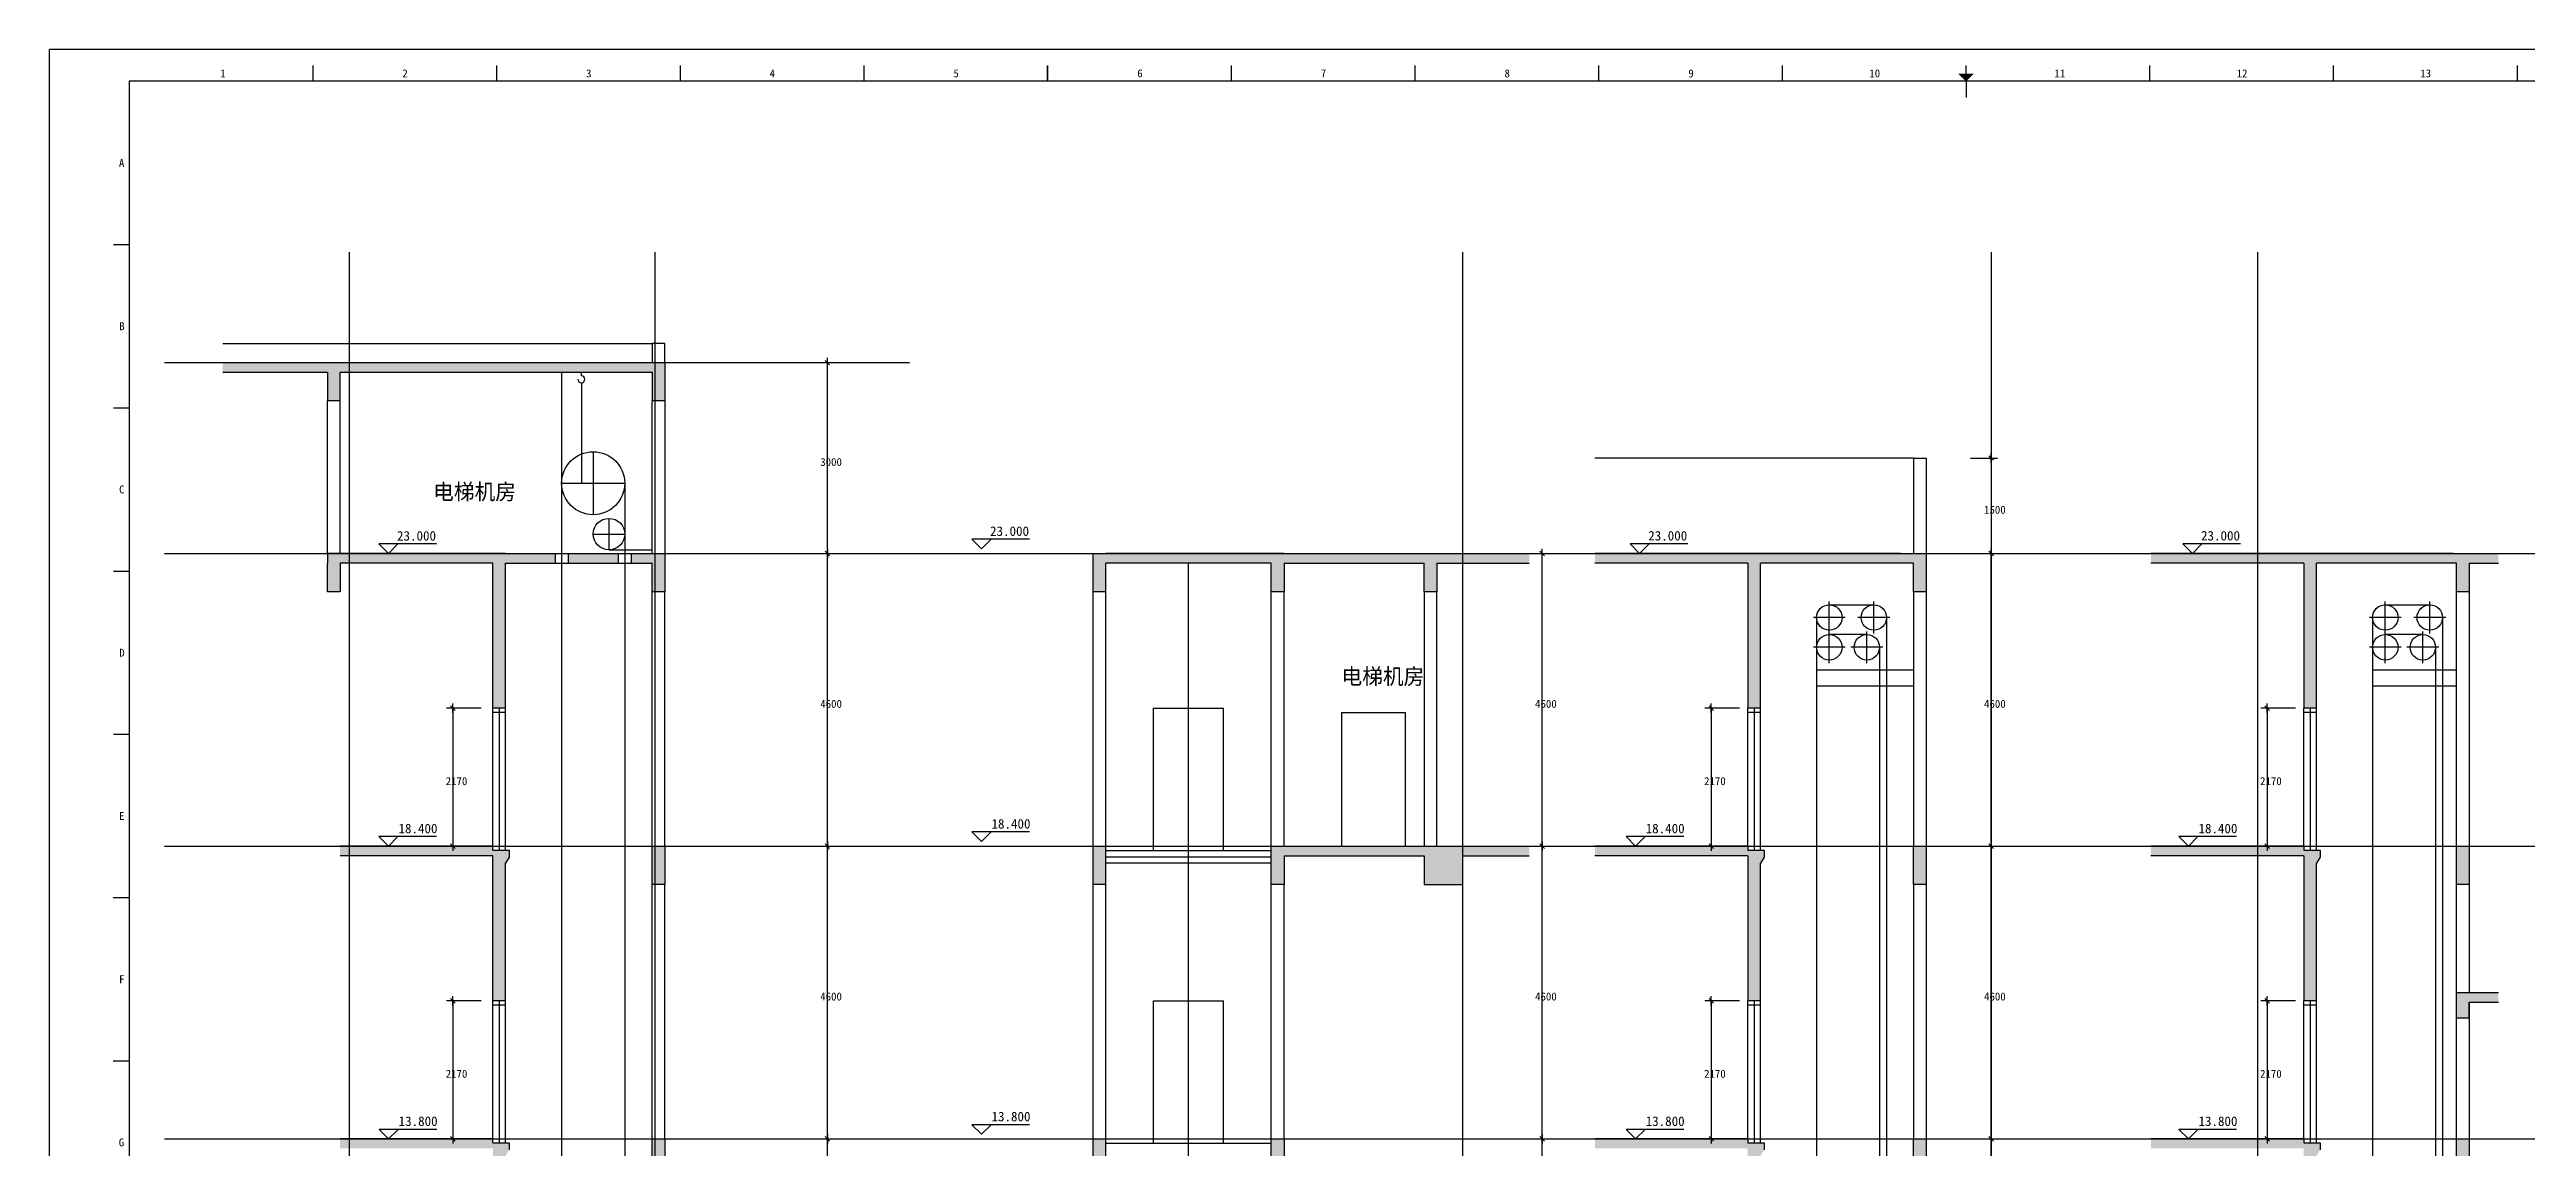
# Model space of a CAD drawing. Header units: metres. Extents: x -9708 to 96928, y -33454 to 8596.
# Drawn here: x -9708 to 29195, y -8659 to 8596 of the extents above; entities that cross this region are included whole.
import ezdxf

# ---------------------------------------------------------------- set-up
doc = ezdxf.new("R2010")
doc.units = ezdxf.units.M
for name, color, linetype in [('AXIS', 8, 'Continuous'), ('COL-S', 251, 'Continuous'), ('DIM', 3, 'Continuous'), ('JG', 1, 'Continuous'), ('LINE', 3, 'Continuous'), ('TEXT', 7, 'Continuous'), ('TK', 9, 'Continuous'), ('WALL', 2, 'Continuous')]:
    doc.layers.add(name, color=color, linetype=linetype)

# ---------------------------------------------------------------- blocks, each defined once
blk = doc.blocks.new('_DIMX')
blk.add_line((-150, 0), (150, 0))
blk.add_lwpolyline([(-70, -70), (70, 70)])

msp = doc.modelspace()

# ---------------------------------------------------------------- hatches: boundary and pattern name
at = {"layer": 'COL-S'}
h = msp.add_hatch(dxfattribs=at)
h.set_pattern_fill('SOLID')
h.paths.add_polyline_path([(-44.9, 3675.93), (-244.9, 3675.93), (-6987.36, 3675.93), (-6987.36, 3525.93), (-5344.9, 3525.93), (-5344.9, 3075.93), (-5144.9, 3075.93), (-5144.9, 3525.93), (-244.9, 3525.93), (-244.9, 3075.93), (-44.9, 3075.93)])
h = msp.add_hatch(dxfattribs=at)
h.set_pattern_fill('SOLID')
h.paths.add_polyline_path([(-2544.9, 525.93), (-1764.9, 525.93), (-1764.9, 675.93), (-2544.9, 675.93), (-5344.9, 675.93), (-5344.9, 525.93), (-5344.9, 75.93), (-5144.9, 75.93), (-5144.9, 525.93), (-2744.9, 525.93), (-2744.9, -1754.07), (-2544.9, -1754.07)])
h.paths.add_polyline_path([(-774.9, 675.93), (-1564.9, 675.93), (-1564.9, 525.93), (-774.9, 525.93)])
h.paths.add_polyline_path([(-44.9, 675.93), (-244.9, 675.93), (-574.9, 675.93), (-574.9, 525.93), (-244.9, 525.93), (-244.9, 75.93), (-44.9, 75.93)])
h = msp.add_hatch(dxfattribs=at)
h.set_pattern_fill('SOLID')
h.paths.add_polyline_path([(12481.46, 675.93), (6681.46, 675.93), (6681.46, 75.93), (6881.46, 75.93), (6881.46, 525.93), (9481.46, 525.93), (9481.46, 75.93), (9681.46, 75.93), (9681.46, 525.93), (11881.46, 525.93), (11881.46, 75.93), (12081.46, 75.93), (12081.46, 525.93), (12481.46, 525.93)])
h.paths.add_polyline_path([(13531.54, 675.93), (12481.46, 675.93), (12481.46, 525.93), (13531.54, 525.93)])
h = msp.add_hatch(dxfattribs=at)
h.set_pattern_fill('SOLID')
h.paths.add_polyline_path([(17164.98, 525.93), (19564.98, 525.93), (19564.98, 75.93), (19764.98, 75.93), (19764.98, 675.93), (19564.98, 675.93), (19364.98, 675.93), (14614.98, 675.93), (14564.98, 675.93), (14564.98, 525.93), (16964.98, 525.93), (16964.98, -1754.07), (17164.98, -1754.07)])
h = msp.add_hatch(dxfattribs=at)
h.set_pattern_fill('SOLID')
h.paths.add_polyline_path([(28754.84, 675.93), (28097.5, 675.93), (28047.5, 675.93), (23297.5, 675.93), (23297.5, 525.93), (25697.5, 525.93), (25697.5, -1754.07), (25897.5, -1754.07), (25897.5, 525.93), (28097.5, 525.93), (28097.5, 75.93), (28297.5, 75.93), (28297.5, 525.93), (28754.84, 525.93)])
h = msp.add_hatch(dxfattribs=at)
h.set_pattern_fill('SOLID')
h.paths.add_polyline_path([(-2544.9, -8789.33), (-2489.9, -8694.07), (-2489.9, -8584.07), (-2744.9, -8584.07), (-2744.9, -10954.07), (-2544.9, -10954.07)])
h.paths.add_polyline_path([(-2744.9, -8524.07), (-5144.9, -8524.07), (-5144.9, -8674.07), (-2744.9, -8674.07)])
h.paths.add_polyline_path([(-2544.9, -4189.33), (-2489.9, -4094.07), (-2489.9, -3984.07), (-2744.9, -3984.07), (-2744.9, -6354.07), (-2544.9, -6354.07)])
h.paths.add_polyline_path([(-2744.9, -3924.07), (-5144.9, -3924.07), (-5144.9, -4074.07), (-2744.9, -4074.07)])
h.paths.add_polyline_path([(-44.9, -3924.07), (-244.9, -3924.07), (-244.9, -4524.07), (-44.9, -4524.07)])
h.paths.add_polyline_path([(-44.9, -8524.07), (-244.9, -8524.07), (-244.9, -9124.07), (-44.9, -9124.07)])
h = msp.add_hatch(dxfattribs=at)
h.set_pattern_fill('SOLID')
h.paths.add_polyline_path([(9681.46, -13124.07), (9481.46, -13124.07), (9481.46, -13724.07), (9681.46, -13724.07)])
h.paths.add_polyline_path([(6881.46, -13124.07), (6681.46, -13124.07), (6681.46, -13724.07), (6881.46, -13724.07)])
h.paths.add_polyline_path([(6881.46, -8524.07), (6681.46, -8524.07), (6681.46, -9124.07), (6881.46, -9124.07)])
h.paths.add_polyline_path([(9681.46, -8524.07), (9481.46, -8524.07), (9481.46, -9124.07), (9681.46, -9124.07)])
h.paths.add_polyline_path([(6881.46, -3924.07), (6681.46, -3924.07), (6681.46, -4524.07), (6881.46, -4524.07)])
h.paths.add_polyline_path([(9681.46, -4074.07), (11881.46, -4074.07), (11881.46, -4524.07), (12481.46, -4524.07), (12481.46, -4074.07), (13531.54, -4074.07), (13531.54, -3924.07), (12481.46, -3924.07), (11881.46, -3924.07), (9681.46, -3924.07), (9481.46, -3924.07), (9481.46, -4524.07), (9681.46, -4524.07)])
h = msp.add_hatch(dxfattribs=at)
h.set_pattern_fill('SOLID')
h.paths.add_polyline_path([(17164.98, -4189.33), (17219.98, -4094.07), (17219.98, -3984.07), (16964.98, -3984.07), (16964.98, -3924.07), (14564.98, -3924.07), (14564.98, -4074.07), (16964.98, -4074.07), (16964.98, -6354.07), (17164.98, -6354.07)])
h.paths.add_polyline_path([(17164.98, -8789.33), (17219.98, -8694.07), (17219.98, -8584.07), (16964.98, -8584.07), (16964.98, -8524.07), (14564.98, -8524.07), (14564.98, -8674.07), (16964.98, -8674.07), (16964.98, -10954.07), (17164.98, -10954.07)])
h.paths.add_polyline_path([(19764.98, -8524.07), (19564.98, -8524.07), (19564.98, -9124.07), (19764.98, -9124.07)])
h.paths.add_polyline_path([(19764.98, -3924.07), (19564.98, -3924.07), (19564.98, -4524.07), (19764.98, -4524.07)])
h = msp.add_hatch(dxfattribs=at)
h.set_pattern_fill('SOLID')
h.paths.add_polyline_path([(28297.5, -3924.07), (28097.5, -3924.07), (28097.5, -4524.07), (28297.5, -4524.07)])
h.paths.add_polyline_path([(25897.5, -4189.33), (25952.5, -4094.07), (25952.5, -3984.07), (25697.5, -3984.07), (25697.5, -3924.07), (23297.5, -3924.07), (23297.5, -4074.07), (25697.5, -4074.07), (25697.5, -6354.07), (25897.5, -6354.07)])
h.paths.add_polyline_path([(25952.5, -8584.07), (25697.5, -8584.07), (25697.5, -8524.07), (23297.5, -8524.07), (23297.5, -8674.07), (25697.5, -8674.07), (25697.5, -10954.07), (25897.5, -10954.07), (25897.5, -8789.33), (25952.5, -8694.07)])
h.paths.add_polyline_path([(28754.84, -6224.07), (28097.5, -6224.07), (28097.5, -6624.07), (28297.5, -6624.07), (28297.5, -6374.07), (28754.84, -6374.07)])
h.paths.add_polyline_path([(28297.5, -8524.07), (28097.5, -8524.07), (28097.5, -9124.07), (28297.5, -9124.07)])

# ---------------------------------------------------------------- linework, layer by layer
at = {"layer": 'AXIS'}
for p, q in [((-4994.9, -29233.58), (-4994.9, 5409.43)), ((-194.9, -29233.58), (-194.9, 5409.43)), ((12481.46, 5409.43), (12481.46, -29233.58)), ((20788.39, 5409.43), (20788.39, -29233.58)), ((24970.91, 5409.43), (24970.91, -29233.58)), ((-7901.54, 3675.93), (3795.82, 3675.93)), ((-7901.54, 675.93), (3795.82, 675.93)), ((3795.82, 675.93), (13809.83, 675.93)), ((13809.83, 675.93), (21996.16, 675.93)), ((21996.16, 675.93), (31051.52, 675.93)), ((-7901.54, -3924.07), (3795.82, -3924.07)), ((3795.82, -3924.07), (13809.83, -3924.07)), ((13809.83, -3924.07), (21996.16, -3924.07)), ((21996.16, -3924.07), (31051.52, -3924.07)), ((-7901.54, -8524.07), (3795.82, -8524.07)), ((3795.82, -8524.07), (13809.83, -8524.07)), ((13809.83, -8524.07), (21996.16, -8524.07)), ((21996.16, -8524.07), (31051.52, -8524.07))]:
    msp.add_line(p, q, dxfattribs=at)
at = {"layer": 'DIM'}
for p, q in [((2182.83, 3675.93), (2609.17, 3675.93)), ((2509.17, 676.43), (2509.17, 3675.43)), ((20462.05, 2175.93), (20888.39, 2175.93)), ((20788.39, 2175.43), (20788.39, 676.43)), ((2182.83, 675.93), (2609.17, 675.93)), ((2182.83, 675.93), (2609.17, 675.93)), ((2509.17, -3923.57), (2509.17, 675.43)), ((13409.89, 675.93), (13836.23, 675.93)), ((13736.23, -3923.57), (13736.23, 675.43)), ((20462.05, 675.93), (20888.39, 675.93)), ((20462.05, 675.93), (20888.39, 675.93)), ((20788.39, -3923.57), (20788.39, 675.43)), ((-2929.58, -1754.07), (-3474.1, -1754.07)), ((-3374.1, -1754.57), (-3374.1, -3923.57)), ((16835.3, -1754.07), (16290.78, -1754.07)), ((16390.78, -1754.57), (16390.78, -3923.57)), ((25567.83, -1754.07), (25023.31, -1754.07)), ((25123.31, -1754.57), (25123.31, -3923.57)), ((-2929.58, -3924.07), (-3474.1, -3924.07)), ((2182.83, -3924.07), (2609.17, -3924.07)), ((2182.83, -3924.07), (2609.17, -3924.07)), ((2509.17, -8523.57), (2509.17, -3924.57)), ((13409.89, -3924.07), (13836.23, -3924.07)), ((13409.89, -3924.07), (13836.23, -3924.07)), ((13736.23, -8523.57), (13736.23, -3924.57)), ((16835.3, -3924.07), (16290.78, -3924.07)), ((20462.05, -3924.07), (20888.39, -3924.07)), ((20462.05, -3924.07), (20888.39, -3924.07)), ((20788.39, -8523.57), (20788.39, -3924.57)), ((25567.83, -3924.07), (25023.31, -3924.07)), ((-2929.58, -6354.07), (-3474.1, -6354.07)), ((-3374.1, -6354.57), (-3374.1, -8523.57)), ((16835.3, -6354.07), (16290.78, -6354.07)), ((16390.78, -6354.57), (16390.78, -8523.57)), ((25567.83, -6354.07), (25023.31, -6354.07)), ((25123.31, -6354.57), (25123.31, -8523.57)), ((-2929.58, -8524.07), (-3474.1, -8524.07)), ((2182.83, -8524.07), (2609.17, -8524.07)), ((2182.83, -8524.07), (2609.17, -8524.07)), ((2509.17, -13123.57), (2509.17, -8524.57)), ((13409.89, -8524.07), (13836.23, -8524.07)), ((13409.89, -8524.07), (13836.23, -8524.07)), ((13736.23, -13123.57), (13736.23, -8524.57)), ((16835.3, -8524.07), (16290.78, -8524.07)), ((20462.05, -8524.07), (20888.39, -8524.07)), ((20462.05, -8524.07), (20888.39, -8524.07)), ((20788.39, -13123.57), (20788.39, -8524.57)), ((25567.83, -8524.07), (25023.31, -8524.07))]:
    msp.add_line(p, q, dxfattribs=at)
at = {"layer": 'JG'}
for p, q in [((-6987.36, 3675.93), (-244.9, 3675.93)), ((-6987.36, 3525.93), (-5344.9, 3525.93)), ((-5344.9, 3675.93), (-5144.9, 3675.93)), ((-5344.9, 3525.93), (-5344.9, 3075.93)), ((-5144.9, 3525.93), (-244.9, 3525.93)), ((-5144.9, 3075.93), (-5144.9, 3525.93)), ((-244.9, 3675.93), (-44.9, 3675.93)), ((-244.9, 3525.93), (-244.9, 3075.93)), ((-44.9, 3675.93), (-44.9, 3075.93)), ((-5144.9, 3075.93), (-5344.9, 3075.93)), ((-44.9, 3075.93), (-244.9, 3075.93)), ((-2544.9, 675.93), (-5344.9, 675.93)), ((-5344.9, 675.93), (-5344.9, 675.93)), ((-5344.9, 675.93), (-5344.9, 525.93)), ((-5344.9, 675.93), (-5144.9, 675.93)), ((-5344.9, 75.93), (-5344.9, 525.93)), ((-5144.9, 675.93), (-5144.9, 675.93)), ((-2744.9, 525.93), (-5144.9, 525.93)), ((-5144.9, 525.93), (-5144.9, 75.93)), ((-2744.9, -1754.07), (-2744.9, 525.93)), ((-2544.9, 675.93), (-1764.9, 675.93)), ((-2544.9, -1754.07), (-2544.9, 525.93)), ((-2544.9, 525.93), (-1764.9, 525.93)), ((-1764.9, 675.93), (-1764.9, 525.93)), ((-1564.9, 675.93), (-1564.9, 525.93)), ((-1564.9, 675.93), (-774.9, 675.93)), ((-1564.9, 525.93), (-774.9, 525.93)), ((-774.9, 675.93), (-774.9, 525.93)), ((-574.9, 675.93), (-574.9, 525.93)), ((-574.9, 675.93), (-244.9, 675.93)), ((-574.9, 525.93), (-244.9, 525.93)), ((-244.9, 675.93), (-44.9, 675.93)), ((-244.9, 75.93), (-244.9, 525.93)), ((-44.9, 675.93), (-44.9, 75.93)), ((6681.46, 675.93), (6881.46, 675.93)), ((6681.46, 75.93), (6681.46, 675.93)), ((9681.46, 675.93), (6881.46, 675.93)), ((9481.46, 525.93), (6881.46, 525.93)), ((6881.46, 75.93), (6881.46, 525.93)), ((9481.46, 75.93), (9481.46, 525.93)), ((9681.46, 675.93), (13531.54, 675.93)), ((9681.46, 525.93), (9681.46, 75.93)), ((9681.46, 525.93), (11881.46, 525.93)), ((11881.46, 75.93), (11881.46, 525.93)), ((12081.46, 525.93), (12081.46, 75.93)), ((12081.46, 525.93), (13531.54, 525.93)), ((16964.98, 675.93), (14564.98, 675.93)), ((16964.98, 525.93), (14564.98, 525.93)), ((19364.98, 675.93), (14614.98, 675.93)), ((16964.98, 525.93), (14614.98, 525.93)), ((16964.98, 525.93), (16964.98, -1754.07)), ((19564.98, 525.93), (17164.98, 525.93)), ((17164.98, -1754.07), (17164.98, 525.93)), ((17164.98, -1754.07), (17164.98, 410.67)), ((19364.98, 675.93), (19714.98, 675.93)), ((19564.98, 675.93), (19764.98, 675.93)), ((19564.98, 75.93), (19564.98, 525.93)), ((19764.98, 675.93), (19764.98, 75.93)), ((28047.5, 675.93), (23297.5, 675.93)), ((25697.5, 525.93), (23297.5, 525.93)), ((25697.5, 525.93), (25697.5, -1754.07)), ((28097.5, 525.93), (25897.5, 525.93)), ((25897.5, -1754.07), (25897.5, 525.93)), ((25897.5, -1754.07), (25897.5, 410.67)), ((28047.5, 675.93), (28297.5, 675.93)), ((28097.5, 675.93), (28754.84, 675.93)), ((28097.5, 75.93), (28097.5, 525.93)), ((28297.5, 525.93), (28297.5, 75.93)), ((28297.5, 525.93), (28754.84, 525.93)), ((-5144.9, 75.93), (-5344.9, 75.93)), ((-44.9, 75.93), (-244.9, 75.93)), ((6881.46, 75.93), (6681.46, 75.93)), ((9681.46, 75.93), (9481.46, 75.93)), ((12081.46, 75.93), (11881.46, 75.93)), ((19764.98, 75.93), (19564.98, 75.93)), ((28297.5, 75.93), (28097.5, 75.93)), ((-2544.9, -1754.07), (-2744.9, -1754.07)), ((17164.98, -1754.07), (16964.98, -1754.07)), ((25897.5, -1754.07), (25697.5, -1754.07)), ((-2744.9, -3924.07), (-5144.9, -3924.07)), ((-2744.9, -4074.07), (-5144.9, -4074.07)), ((-2744.9, -3984.07), (-2744.9, -3924.07)), ((-2744.9, -3984.07), (-2489.9, -3984.07)), ((-2744.9, -6354.07), (-2744.9, -4074.07)), ((-2489.9, -4094.07), (-2544.9, -4189.33)), ((-2544.9, -6354.07), (-2544.9, -4189.33)), ((-2489.9, -3984.07), (-2489.9, -4094.07)), ((-244.9, -3924.07), (-44.9, -3924.07)), ((-244.9, -4524.07), (-244.9, -3924.07)), ((-44.9, -3924.07), (-44.9, -4524.07)), ((6681.46, -3924.07), (6881.46, -3924.07)), ((6681.46, -4524.07), (6681.46, -3924.07)), ((6881.46, -4524.07), (6881.46, -3924.07)), ((9481.46, -3924.07), (9681.46, -3924.07)), ((9481.46, -4524.07), (9481.46, -3924.07)), ((9681.46, -3924.07), (12081.46, -3924.07)), ((9681.46, -4074.07), (9681.46, -4524.07)), ((9681.46, -4074.07), (11881.46, -4074.07)), ((11881.46, -3924.07), (12481.46, -3924.07)), ((11881.46, -4074.07), (11881.46, -4524.07)), ((12481.46, -3924.07), (13531.54, -3924.07)), ((12481.46, -4074.07), (12481.46, -4524.07)), ((12481.46, -4074.07), (13531.54, -4074.07)), ((16964.98, -3924.07), (14564.98, -3924.07)), ((16964.98, -4074.07), (14564.98, -4074.07)), ((16964.98, -3924.07), (16964.98, -3984.07)), ((16964.98, -3984.07), (17219.98, -3984.07)), ((16964.98, -4074.07), (16964.98, -6354.07)), ((17219.98, -4094.07), (17164.98, -4189.33)), ((17164.98, -6354.07), (17164.98, -4189.33)), ((17164.98, -6354.07), (17164.98, -4189.33)), ((17219.98, -3984.07), (17219.98, -4094.07)), ((19564.98, -3924.07), (19764.98, -3924.07)), ((19564.98, -4524.07), (19564.98, -3924.07)), ((19764.98, -3924.07), (19764.98, -4524.07)), ((25697.5, -3924.07), (23297.5, -3924.07)), ((25697.5, -4074.07), (23297.5, -4074.07)), ((25697.5, -3924.07), (25697.5, -3984.07)), ((25697.5, -3984.07), (25952.5, -3984.07)), ((25697.5, -4074.07), (25697.5, -6354.07)), ((25952.5, -4094.07), (25897.5, -4189.33)), ((25897.5, -6354.07), (25897.5, -4189.33)), ((25897.5, -6354.07), (25897.5, -4189.33)), ((25952.5, -3984.07), (25952.5, -4094.07)), ((28097.5, -3924.07), (28297.5, -3924.07)), ((28097.5, -4524.07), (28097.5, -3924.07)), ((28297.5, -3924.07), (28297.5, -4524.07)), ((-44.9, -4524.07), (-244.9, -4524.07)), ((6881.46, -4524.07), (6681.46, -4524.07)), ((9681.46, -4524.07), (9481.46, -4524.07)), ((11881.46, -4524.07), (12481.46, -4524.07)), ((19764.98, -4524.07), (19564.98, -4524.07)), ((28297.5, -4524.07), (28097.5, -4524.07)), ((28097.5, -6224.07), (28754.84, -6224.07)), ((28097.5, -6624.07), (28097.5, -6224.07)), ((-2544.9, -6354.07), (-2744.9, -6354.07)), ((17164.98, -6354.07), (16964.98, -6354.07)), ((25897.5, -6354.07), (25697.5, -6354.07)), ((28297.5, -6624.07), (28297.5, -6374.07)), ((28297.5, -6374.07), (28754.84, -6374.07)), ((28097.5, -6624.07), (28297.5, -6624.07)), ((-2744.9, -8524.07), (-5144.9, -8524.07)), ((-2744.9, -8584.07), (-2744.9, -8524.07)), ((-244.9, -8524.07), (-44.9, -8524.07)), ((-244.9, -9124.07), (-244.9, -8524.07)), ((-44.9, -8524.07), (-44.9, -9124.07)), ((6681.46, -8524.07), (6881.46, -8524.07)), ((6681.46, -9124.07), (6681.46, -8524.07)), ((6881.46, -9124.07), (6881.46, -8524.07)), ((9481.46, -8524.07), (9681.46, -8524.07)), ((9481.46, -9124.07), (9481.46, -8524.07)), ((9681.46, -8524.07), (9681.46, -9124.07)), ((16964.98, -8524.07), (14564.98, -8524.07)), ((16964.98, -8524.07), (16964.98, -8584.07)), ((19564.98, -8524.07), (19764.98, -8524.07)), ((19564.98, -9124.07), (19564.98, -8524.07)), ((19764.98, -8524.07), (19764.98, -9124.07)), ((25697.5, -8524.07), (23297.5, -8524.07)), ((25697.5, -8524.07), (25697.5, -8584.07)), ((28097.5, -8524.07), (28297.5, -8524.07)), ((28097.5, -9124.07), (28097.5, -8524.07)), ((28297.5, -8524.07), (28297.5, -9124.07)), ((-2744.9, -8584.07), (-2489.9, -8584.07)), ((-2489.9, -8584.07), (-2489.9, -8694.07)), ((16964.98, -8584.07), (17219.98, -8584.07)), ((17219.98, -8584.07), (17219.98, -8694.07)), ((25697.5, -8584.07), (25952.5, -8584.07)), ((25952.5, -8584.07), (25952.5, -8694.07))]:
    msp.add_line(p, q, dxfattribs=at)
at = {"layer": 'LINE'}
for p, q in [((-6987.36, 3975.93), (-244.9, 3975.93)), ((-1664.9, 3525.93), (-1664.9, -27724.07)), ((-1354.9, 3469.36), (-1354.9, 3525.93)), ((-1354.9, 3359.61), (-1354.9, 1780.29)), ((-1169.9, 2275.29), (-1169.9, 1285.29)), ((19564.98, 2175.93), (14564.98, 2175.93)), ((-1664.9, 1780.29), (-674.9, 1780.29)), ((-674.9, 1780.29), (-674.9, -27724.07)), ((-922.4, 1228.11), (-922.4, 733.11)), ((-1169.9, 980.61), (-674.9, 980.61)), ((-1764.9, 675.93), (-1564.9, 675.93)), ((-1764.9, 525.93), (-1564.9, 525.93)), ((-922.4, 733.11), (-244.9, 733.11)), ((-774.9, 675.93), (-574.9, 675.93)), ((-774.9, 525.93), (-574.9, 525.93)), ((8181.46, -23924.07), (8181.46, 525.93)), ((18244.98, -329.88), (17994.98, -329.88)), ((18044.98, -329.88), (18044.98, -23924.07)), ((18244.98, -329.88), (18244.98, -79.88)), ((18244.98, -129.88), (18944.27, -129.88)), ((18494.98, -329.88), (18244.98, -329.88)), ((18244.98, -579.88), (18244.98, -329.88)), ((18944.27, -329.88), (18694.27, -329.88)), ((18944.27, -329.88), (18944.27, -79.88)), ((19194.27, -329.88), (18944.27, -329.88)), ((18944.27, -579.88), (18944.27, -329.88)), ((19144.27, -329.88), (19144.27, -26759.79)), ((26977.5, -329.88), (26727.5, -329.88)), ((26777.5, -329.88), (26777.5, -23924.07)), ((26977.5, -329.88), (26977.5, -79.88)), ((26977.5, -129.88), (27676.8, -129.88)), ((27227.5, -329.88), (26977.5, -329.88)), ((26977.5, -579.88), (26977.5, -329.88)), ((27676.8, -329.88), (27426.8, -329.88)), ((27676.8, -329.88), (27676.8, -79.88)), ((27926.8, -329.88), (27676.8, -329.88)), ((27676.8, -579.88), (27676.8, -329.88)), ((27877.5, -329.88), (27877.5, -25572.38)), ((18244.98, -798.32), (18244.98, -548.32)), ((18834.98, -598.32), (18244.98, -598.32)), ((18834.98, -798.32), (18834.98, -548.32)), ((26977.5, -798.32), (26977.5, -548.32)), ((27567.5, -598.32), (26977.5, -598.32)), ((27567.5, -798.32), (27567.5, -548.32)), ((18244.98, -798.32), (17994.98, -798.32)), ((19564.98, -1156.85), (18044.98, -1156.85)), ((18494.98, -798.32), (18244.98, -798.32)), ((18244.98, -1048.32), (18244.98, -798.32)), ((18834.98, -798.32), (18584.98, -798.32)), ((19084.98, -798.32), (18834.98, -798.32)), ((18834.98, -1048.32), (18834.98, -798.32)), ((19034.98, -798.32), (19034.98, -26136.48)), ((26977.5, -798.32), (26727.5, -798.32)), ((28097.5, -1156.85), (26777.5, -1156.85)), ((27227.5, -798.32), (26977.5, -798.32)), ((26977.5, -1048.32), (26977.5, -798.32)), ((27567.5, -798.32), (27317.5, -798.32)), ((27817.5, -798.32), (27567.5, -798.32)), ((27567.5, -1048.32), (27567.5, -798.32)), ((27767.5, -798.32), (27767.5, -24955.35)), ((19564.98, -1406.85), (18044.98, -1406.85)), ((28097.5, -1406.85), (26777.5, -1406.85)), ((-2544.9, -1824.07), (-2744.9, -1824.07)), ((-2644.9, -1754.07), (-2644.9, -3984.07)), ((7631.46, -1754.07), (8731.46, -1754.07)), ((7631.46, -3999.07), (7631.46, -1754.07)), ((8731.46, -3999.07), (8731.46, -1754.07)), ((10581.46, -1824.07), (10581.46, -3924.07)), ((10581.46, -1824.07), (11581.46, -1824.07)), ((11581.46, -1824.07), (11581.46, -3924.07)), ((17164.98, -1824.07), (16964.98, -1824.07)), ((17064.98, -1754.07), (17064.98, -3984.07)), ((25897.5, -1824.07), (25697.5, -1824.07)), ((25797.5, -1754.07), (25797.5, -3984.07)), ((9481.46, -3999.07), (6881.46, -3999.07)), ((9481.46, -4094.07), (6881.46, -4094.07)), ((9481.46, -4189.33), (6881.46, -4189.33)), ((-2544.9, -6424.07), (-2744.9, -6424.07)), ((-2644.9, -6354.07), (-2644.9, -8584.07)), ((7631.46, -6354.07), (8731.46, -6354.07)), ((7631.46, -8599.07), (7631.46, -6354.07)), ((8731.46, -8599.07), (8731.46, -6354.07)), ((17164.98, -6424.07), (16964.98, -6424.07)), ((17064.98, -6354.07), (17064.98, -8584.07)), ((25897.5, -6424.07), (25697.5, -6424.07)), ((25797.5, -6354.07), (25797.5, -8584.07)), ((9481.46, -8599.07), (6881.46, -8599.07))]:
    msp.add_line(p, q, dxfattribs=at)
for centre, radius in [((-1169.9, 1780.29), 495), ((-922.4, 980.61), 247.5), ((18244.98, -329.88), 200), ((18944.27, -329.88), 200), ((26977.5, -329.88), 200), ((27676.8, -329.88), 200), ((18244.98, -798.32), 200), ((18834.98, -798.32), 200), ((26977.5, -798.32), 200), ((27567.5, -798.32), 200)]:
    msp.add_circle(centre, radius, dxfattribs=at)
msp.add_arc((-1354.9, 3414.48), 54.87, 180, 90, dxfattribs=at)
at = {"layer": 'TEXT'}
for p, q in [((-3629.57, 825.63), (-4535.06, 825.63)), ((-4535.06, 825.63), (-4385.36, 675.93)), ((-4385.36, 675.93), (-4235.66, 825.63)), ((5684.6, 899.07), (4779.1, 899.07)), ((4779.1, 899.07), (4928.8, 749.37)), ((4928.8, 749.37), (5078.5, 899.07)), ((16022.15, 827), (15116.65, 827)), ((15116.65, 827), (15266.35, 677.3)), ((15266.35, 677.3), (15416.05, 827)), ((24704.67, 827), (23799.17, 827)), ((23799.17, 827), (23948.87, 677.3)), ((23948.87, 677.3), (24098.57, 827)), ((-3629.57, -3774.37), (-4535.06, -3774.37)), ((-4535.06, -3774.37), (-4385.36, -3924.07)), ((-4385.36, -3924.07), (-4235.66, -3774.37)), ((5684.6, -3700.93), (4779.1, -3700.93)), ((4779.1, -3700.93), (4928.8, -3850.63)), ((4928.8, -3850.63), (5078.5, -3700.93)), ((15958.96, -3774.37), (15053.46, -3774.37)), ((15053.46, -3774.37), (15203.16, -3924.07)), ((15203.16, -3924.07), (15352.86, -3774.37)), ((24641.48, -3774.37), (23735.98, -3774.37)), ((23735.98, -3774.37), (23885.68, -3924.07)), ((23885.68, -3924.07), (24035.38, -3774.37)), ((-3627.48, -8374.37), (-4532.98, -8374.37)), ((-4532.98, -8374.37), (-4383.28, -8524.07)), ((-4383.28, -8524.07), (-4233.58, -8374.37)), ((5684.6, -8300.93), (4779.1, -8300.93)), ((4779.1, -8300.93), (4928.8, -8450.63)), ((4928.8, -8450.63), (5078.5, -8300.93)), ((15958.96, -8374.37), (15053.46, -8374.37)), ((15053.46, -8374.37), (15203.16, -8524.07)), ((15203.16, -8524.07), (15352.86, -8374.37)), ((24641.48, -8374.37), (23735.98, -8374.37)), ((23735.98, -8374.37), (23885.68, -8524.07)), ((23885.68, -8524.07), (24035.38, -8374.37))]:
    msp.add_line(p, q, dxfattribs=at)
at = {"layer": 'TK'}
for p, q in [((49741.54, 8596.45), (-9708.46, 8596.45)), ((-9708.46, -33453.55), (-9708.46, 8596.45)), ((-5573.46, 8346.45), (-5573.46, 8096.45)), ((-2688.46, 8346.45), (-2688.46, 8096.45)), ((196.54, 8346.45), (196.54, 8096.45)), ((3081.54, 8346.45), (3081.54, 8096.45)), ((5966.54, 8096.45), (5966.54, 8346.45)), ((5966.54, 8346.45), (5966.54, 8096.45)), ((8851.54, 8346.45), (8851.54, 8096.45)), ((11736.54, 8346.45), (11736.54, 8096.45)), ((14621.54, 8346.45), (14621.54, 8096.45)), ((17506.54, 8346.45), (17506.54, 8096.45)), ((23276.54, 8346.45), (23276.54, 8096.45)), ((26161.54, 8346.45), (26161.54, 8096.45)), ((29046.54, 8346.45), (29046.54, 8096.45)), ((20394.29, 8093.74), (20394.29, 7843.74)), ((-8702.96, 5530.83), (-8452.96, 5530.83)), ((-8702.96, 2965.2), (-8452.96, 2965.2)), ((-8702.96, 399.58), (-8452.96, 399.58)), ((-8702.96, -2166.05), (-8452.96, -2166.05)), ((-8708.46, -4731.67), (-8458.46, -4731.67)), ((-8708.46, -7297.3), (-8458.46, -7297.3))]:
    msp.add_line(p, q, dxfattribs=at)
msp.add_lwpolyline([(20394.29, 8218.74), (20394.29, 8343.74)], dxfattribs=at)
msp.add_lwpolyline([(49241.54, -32953.55), (49241.54, 8096.45), (-8458.46, 8096.45), (-8458.46, -32953.55)], close=True, dxfattribs=at)
msp.add_solid([(20269.29, 8218.74), (20519.29, 8218.74), (20394.29, 8093.74)], dxfattribs=at)
at = {"layer": 'WALL'}
for p, q in [((-244.9, 3975.93), (-244.9, 3675.93)), ((-44.9, 3975.93), (-244.9, 3975.93)), ((-44.9, 3675.93), (-44.9, 3975.93)), ((-5344.9, 675.93), (-5344.9, 3075.93)), ((-5144.9, 675.93), (-5144.9, 3075.93)), ((-244.9, 675.93), (-244.9, 3075.93)), ((-44.9, 3075.93), (-44.9, 675.93)), ((19564.98, 2175.93), (19564.98, 675.93)), ((19564.98, 2175.93), (19764.98, 2175.93)), ((19764.98, 2175.93), (19764.98, 675.93)), ((-244.9, -3924.07), (-244.9, 75.93)), ((-44.9, -3924.07), (-44.9, 75.93)), ((6681.46, -3924.07), (6681.46, 75.93)), ((6881.46, -3924.07), (6881.46, 75.93)), ((9481.46, -3924.07), (9481.46, 75.93)), ((9681.46, -3924.07), (9681.46, 75.93)), ((11881.46, 75.93), (11881.46, -3924.07)), ((12081.46, -3924.07), (12081.46, 75.93)), ((19564.98, 75.93), (19564.98, -3924.07)), ((19764.98, 75.93), (19764.98, -3924.07)), ((28097.5, -3924.07), (28097.5, 75.93)), ((28297.5, 75.93), (28297.5, -3924.07)), ((-2744.9, -3924.07), (-2744.9, -1754.07)), ((-2544.9, -3984.07), (-2544.9, -1754.07)), ((16964.98, -3924.07), (16964.98, -1754.07)), ((17164.98, -3984.07), (17164.98, -1754.07)), ((25697.5, -3924.07), (25697.5, -1754.07)), ((25897.5, -3984.07), (25897.5, -1754.07)), ((-244.9, -8524.07), (-244.9, -4524.07)), ((-44.9, -8524.07), (-44.9, -4524.07)), ((6681.46, -8524.07), (6681.46, -4524.07)), ((6881.46, -8524.07), (6881.46, -4524.07)), ((9481.46, -8524.07), (9481.46, -4524.07)), ((9681.46, -8524.07), (9681.46, -4524.07)), ((19564.98, -4524.07), (19564.98, -8524.07)), ((19764.98, -4524.07), (19764.98, -8524.07)), ((28097.5, -8524.07), (28097.5, -4524.07)), ((28297.5, -4524.07), (28297.5, -6224.07)), ((-2744.9, -8524.07), (-2744.9, -6354.07)), ((-2544.9, -8584.07), (-2544.9, -6354.07)), ((16964.98, -8524.07), (16964.98, -6354.07)), ((17164.98, -8584.07), (17164.98, -6354.07)), ((25697.5, -8524.07), (25697.5, -6354.07)), ((25897.5, -8584.07), (25897.5, -6354.07)), ((28297.5, -6374.07), (28297.5, -8524.07))]:
    msp.add_line(p, q, dxfattribs=at)

# ---------------------------------------------------------------- block references
at = {"layer": 'DIM', "xscale": 0.5, "yscale": 0.5, "zscale": 0.5}
for p, rotation in [((2509.17, 3675.93), 90), ((20788.39, 2175.93), 90), ((2509.17, 675.93), 270), ((2509.17, 675.93), 90), ((13736.23, 675.93), 90), ((20788.39, 675.93), 270), ((20788.39, 675.93), 90), ((-3374.1, -1754.07), 90), ((16390.78, -1754.07), 90), ((25123.31, -1754.07), 90), ((-3374.1, -3924.07), 270), ((2509.17, -3924.07), 270), ((2509.17, -3924.07), 90), ((13736.23, -3924.07), 270), ((13736.23, -3924.07), 90), ((16390.78, -3924.07), 270), ((20788.39, -3924.07), 270), ((20788.39, -3924.07), 90), ((25123.31, -3924.07), 270), ((-3374.1, -6354.07), 90), ((16390.78, -6354.07), 90), ((25123.31, -6354.07), 90), ((-3374.1, -8524.07), 270), ((2509.17, -8524.07), 90), ((2509.17, -8524.07), 270), ((13736.23, -8524.07), 90), ((13736.23, -8524.07), 270), ((16390.78, -8524.07), 270), ((20788.39, -8524.07), 90), ((20788.39, -8524.07), 270), ((25123.31, -8524.07), 270)]:
    msp.add_blockref('_DIMX', p, dxfattribs=dict(at, rotation=rotation))

# ---------------------------------------------------------------- texts
at = {"layer": 'DIM', "char_height": 125, "attachment_point": 1}
for s, insert in [('\\A1;3000', (2396.67, 2175.93)), ('\\A1;1500', (20675.89, 1425.93)), ('\\A1;4600', (2396.67, -1624.07)), ('\\A1;4600', (13623.73, -1624.07)), ('\\A1;4600', (20675.89, -1624.07)), ('\\A1;2170', (-3486.6, -2839.07)), ('\\A1;2170', (16278.28, -2839.07)), ('\\A1;2170', (25010.81, -2839.07)), ('\\A1;4600', (2396.67, -6224.07)), ('\\A1;4600', (13623.73, -6224.07)), ('\\A1;4600', (20675.89, -6224.07)), ('\\A1;2170', (-3486.6, -7439.07)), ('\\A1;2170', (16278.28, -7439.07)), ('\\A1;2170', (25010.81, -7439.07))]:
    msp.add_mtext(s, dxfattribs=dict(at, insert=insert))
at = {"layer": 'TEXT'}
for p in [(-3682.74, 1521.25), (10583.67, -1380.61)]:
    msp.add_text('电梯机房', height=250, dxfattribs=at).set_placement(p)
for s, p in [('23.000', (-4250.55, 878.88)), ('23.000', (5063.61, 952.32)), ('23.000', (15401.16, 880.24)), ('23.000', (24083.68, 880.24)), ('18.400', (5086.47, -3647.68)), ('18.400', (-4227.69, -3721.12)), ('18.400', (15360.83, -3721.12)), ('18.400', (24043.35, -3721.12)), ('13.800', (5086.47, -8247.68)), ('13.800', (-4225.61, -8321.12)), ('13.800', (15360.83, -8321.12)), ('13.800', (24043.35, -8321.12))]:
    msp.add_text(s, height=150, rotation=360, dxfattribs=at).set_placement(p)
at = {"layer": 'TK'}
for s, p in [('1', (-7028.6, 8158.95)), ('2', (-4166.37, 8158.95)), ('3', (-1281.37, 8158.95)), ('4', (1601.1, 8158.95)), ('5', (4488.63, 8158.95)), ('6', (7376.16, 8158.95)), ('7', (10258.63, 8158.95)), ('8', (13143.63, 8158.95)), ('9', (16031.16, 8158.95)), ('10', (18873.15, 8158.95)), ('11', (21780.92, 8158.95)), ('12', (24643.15, 8158.95)), ('13', (27528.15, 8158.95)), ('A', (-8618.44, 6751.14)), ('B', (-8613.38, 4185.52)), ('C', (-8615.91, 1619.89)), ('D', (-8613.38, -945.73)), ('E', (-8616.34, -3511.36)), ('F', (-8616.34, -6076.98)), ('G', (-8621.4, -8642.61))]:
    msp.add_text(s, height=125, dxfattribs=at).set_placement(p)

doc.saveas('drawing.dxf')
